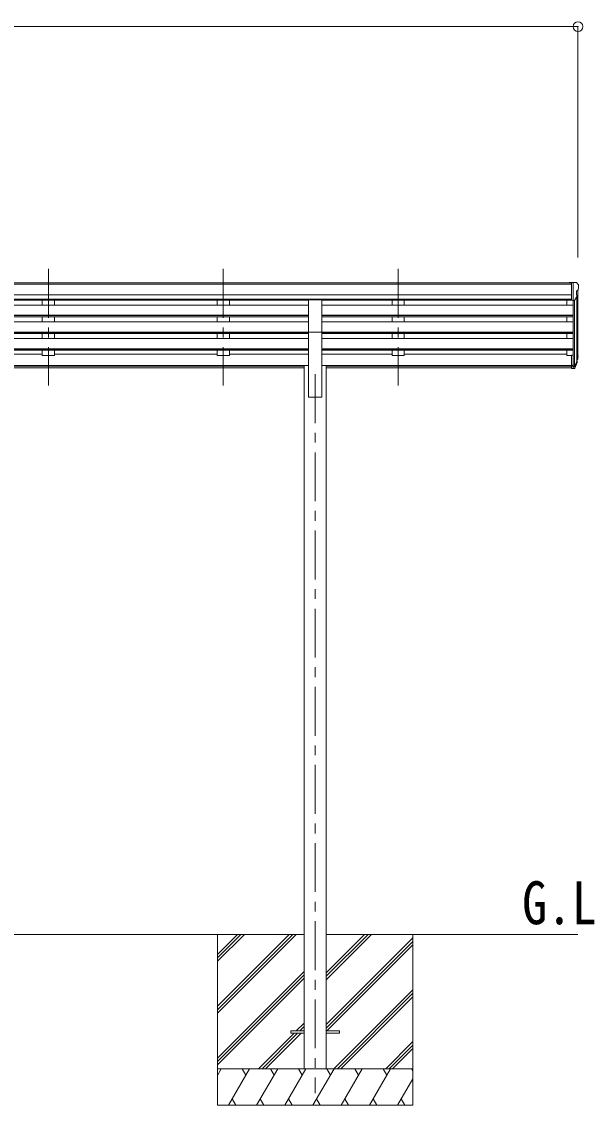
# Model space of a CAD drawing. Units: millimetres at full size, sheet at 1:40; details may follow other scales. Extents: x -11243 to 11243, y -7760 to 7760.
# Drawn here: x 4898 to 7242, y -4797 to -360 of the extents above; entities that cross this region are included whole.
import ezdxf
from ezdxf.enums import TextEntityAlignment as Align

# ---------------------------------------------------------------- set-up
doc = ezdxf.new("R2010")
doc.units = ezdxf.units.MM
doc.header["$LTSCALE"] = 40
doc.header["$PDMODE"] = 32
doc.header["$PDSIZE"] = 40
doc.linetypes.add('CHAIN1', pattern=[8, 5, -1, 1, -1])
for name, color, linetype, lineweight in [('0-0_0', 7, 'Continuous', 9), ('0-1_本体', 5, 'CHAIN1', 9), ('0-3_ELV2', 4, 'Continuous', 9), ('0-6_OTH_LINE', 6, 'Continuous', 9)]:
    doc.layers.add(name, color=color, linetype=linetype, lineweight=lineweight)
doc.layers.add('0-7_SHAPE', color=7, linetype='Continuous')
doc.styles.add('ＭＳ ゴシック', font='')
doc.styles.get('ＭＳ ゴシック').set_extended_font_data('MS Gothic')

msp = doc.modelspace()

# ---------------------------------------------------------------- linework, layer by layer
at = {"layer": '0-0_0'}
for p, q in [((3244.57, -4096.94), (6054.17, -4096.94)), ((5699.37, -4096.94), (5699.37, -4796.94)), ((5699.37, -4391.12), (5993.55, -4096.94)), ((5699.37, -4405.26), (6007.69, -4096.94)), ((5699.37, -4419.4), (6021.83, -4096.94)), ((5699.37, -4207.27), (5809.7, -4096.94)), ((5699.37, -4193.13), (5795.56, -4096.94)), ((5699.37, -4178.99), (5781.41, -4096.94)), ((6144.57, -4096.94), (7175.37, -4096.94)), ((6144.57, -4282.57), (6330.2, -4096.94)), ((6144.57, -4268.43), (6316.06, -4096.94)), ((6144.57, -4254.29), (6301.91, -4096.94)), ((6144.57, -4466.42), (6499.37, -4111.62)), ((6144.57, -4480.56), (6499.37, -4125.76)), ((6499.37, -4096.94), (6499.37, -4796.94)), ((6146.83, -4492.44), (6499.37, -4139.9)), ((5699.37, -4603.25), (6054.17, -4248.45)), ((5699.37, -4617.39), (6054.17, -4262.59)), ((5699.37, -4631.53), (6054.17, -4276.74)), ((6176.18, -4646.94), (6499.37, -4323.75)), ((6190.32, -4646.94), (6499.37, -4337.89)), ((6204.46, -4646.94), (6499.37, -4352.04)), ((6022.31, -4492.44), (6054.17, -4460.58)), ((6036.45, -4492.44), (6054.17, -4474.73)), ((5867.81, -4646.94), (6013.31, -4501.44)), ((5881.95, -4646.94), (6027.45, -4501.44)), ((5896.09, -4646.94), (6041.59, -4501.44)), ((6050.59, -4492.44), (6054.17, -4488.87)), ((6388.31, -4646.94), (6499.37, -4535.88)), ((6402.45, -4646.94), (6499.37, -4550.03)), ((6416.59, -4646.94), (6499.37, -4564.17)), ((6499.37, -4646.94), (5699.37, -4646.94)), ((5699.37, -4674.44), (5715.25, -4646.94)), ((5744.11, -4796.94), (5830.72, -4646.94)), ((5815.72, -4672.92), (5800.72, -4646.94)), ((5859.58, -4796.94), (5946.19, -4646.94)), ((5931.19, -4672.92), (5916.18, -4646.94)), ((5975.05, -4796.94), (6061.66, -4646.94)), ((6046.66, -4672.92), (6031.65, -4646.94)), ((6090.52, -4796.94), (6177.13, -4646.94)), ((6162.13, -4672.92), (6147.13, -4646.94)), ((6205.99, -4796.94), (6292.6, -4646.94)), ((6277.6, -4672.92), (6262.6, -4646.94)), ((6321.46, -4796.94), (6408.07, -4646.94)), ((6378.07, -4646.94), (6393.07, -4672.92)), ((6493.54, -4646.94), (6499.37, -4657.04)), ((6436.93, -4796.94), (6499.37, -4688.8)), ((5759.11, -4770.96), (5774.11, -4796.94)), ((5874.58, -4770.96), (5889.58, -4796.94)), ((5990.05, -4770.96), (6005.05, -4796.94)), ((6105.52, -4770.96), (6120.52, -4796.94)), ((6220.99, -4770.96), (6235.99, -4796.94)), ((6336.46, -4770.96), (6351.46, -4796.94)), ((6451.93, -4770.96), (6466.93, -4796.94)), ((5699.37, -4796.94), (6499.37, -4796.94))]:
    msp.add_line(p, q, dxfattribs=at)
at = {"layer": '0-1_本体'}
for p, q in [((5007.37, -1372.54), (5007.37, -1850.06)), ((5007.37, -1372.54), (5007.37, -1850.06)), ((5723.37, -1372.54), (5723.37, -1850.06)), ((5723.37, -1372.54), (5723.37, -1850.06)), ((6439.37, -1372.54), (6439.37, -1850.06)), ((6439.37, -1372.54), (6439.37, -1850.06)), ((6099.37, -1803.37), (6099.37, -4746.94))]:
    msp.add_line(p, q, dxfattribs=at)
at = {"layer": '0-3_ELV2'}
for p, q in [((7148.87, -1429.89), (2149.87, -1429.89)), ((7148.87, -1435.1), (2149.87, -1435.1)), ((7148.87, -1428.28), (7138.87, -1428.37)), ((7138.87, -1429.89), (7138.87, -1428.37)), ((7148.87, -1500.27), (7148.87, -1428.28)), ((7167.37, -1428.28), (7148.87, -1428.28)), ((7155.37, -1501.27), (7155.37, -1428.28)), ((7167.37, -1428.28), (7169.7, -1428.43)), ((7169.37, -1462.8), (7169.37, -1479.07)), ((7174.83, -1459.47), (7169.52, -1462.54)), ((7170.46, -1428.85), (7174.52, -1434.66)), ((7175.37, -1458.86), (7175.37, -1725.3)), ((7177.37, -1437.65), (7177.37, -1438.28)), ((7148.87, -1478.64), (2149.87, -1478.64)), ((7148.87, -1496.49), (2149.87, -1496.49)), ((6071.87, -1499.73), (3226.87, -1499.73)), ((4982.37, -1499.73), (4982.37, -1520.19)), ((5032.37, -1499.73), (5032.37, -1520.19)), ((5698.37, -1499.73), (5698.37, -1520.19)), ((5748.37, -1499.73), (5748.37, -1520.19)), ((6071.87, -1630.71), (6071.87, -1498.91)), ((6071.87, -1498.91), (6126.87, -1498.91)), ((6126.87, -1630.71), (6126.87, -1498.91)), ((7148.87, -1499.83), (6126.87, -1499.83)), ((6414.37, -1499.73), (6414.37, -1520.19)), ((6464.37, -1499.73), (6464.37, -1520.19)), ((7130.37, -1499.73), (7130.37, -1520.19)), ((7148.87, -1500.27), (7155.37, -1500.27)), ((7155.37, -1501.27), (7160.58, -1500.95)), ((7155.37, -1501.27), (7155.37, -1725.66)), ((7161.37, -1500.79), (7161.38, -1770.44)), ((7162.99, -1499.46), (7171.99, -1483.86)), ((7170.4, -1486.63), (7170.4, -1752.01)), ((6071.87, -1520.19), (3226.87, -1520.19)), ((6126.87, -1520.19), (7155.37, -1520.19)), ((6071.87, -1562.07), (3226.87, -1562.07)), ((6071.87, -1563.56), (3226.87, -1563.56)), ((6071.87, -1567.88), (3226.87, -1567.88)), ((6071.87, -1588.68), (3226.87, -1588.68)), ((4982.37, -1567.88), (4982.37, -1588.68)), ((5032.37, -1567.88), (5032.37, -1588.68)), ((5698.37, -1567.88), (5698.37, -1588.68)), ((5748.37, -1567.88), (5748.37, -1588.68)), ((6126.87, -1562.07), (7155.37, -1562.07)), ((6126.87, -1563.56), (7155.37, -1563.56)), ((6126.87, -1567.88), (7155.37, -1567.88)), ((6126.87, -1588.68), (7155.37, -1588.68)), ((6414.37, -1567.88), (6414.37, -1588.68)), ((6464.37, -1567.88), (6464.37, -1588.68)), ((7130.37, -1567.88), (7130.37, -1588.68)), ((6071.87, -1630.56), (3226.87, -1630.56)), ((6071.87, -1632.05), (3226.87, -1632.05)), ((6071.87, -1636.37), (3226.87, -1636.37)), ((4982.37, -1636.37), (4982.37, -1657.17)), ((5032.37, -1636.37), (5032.37, -1657.17)), ((5698.37, -1636.37), (5698.37, -1657.17)), ((5748.37, -1636.37), (5748.37, -1657.17)), ((6071.87, -1630.71), (6071.87, -1896.94)), ((6071.87, -1630.71), (6126.87, -1630.71)), ((6126.87, -1630.56), (7155.37, -1630.56)), ((6126.87, -1630.71), (6126.87, -1896.94)), ((6126.87, -1632.05), (7155.37, -1632.05)), ((6126.87, -1636.37), (7155.37, -1636.37)), ((6414.37, -1636.37), (6414.37, -1657.17)), ((6464.37, -1636.37), (6464.37, -1657.17)), ((7130.37, -1657.17), (7130.37, -1636.37)), ((6071.87, -1657.17), (3226.87, -1657.17)), ((6126.87, -1657.17), (7155.37, -1657.17)), ((6071.87, -1699.05), (3226.87, -1699.05)), ((6071.87, -1700.55), (3226.87, -1700.55)), ((6071.87, -1704.86), (3226.87, -1704.86)), ((4982.37, -1721.35), (4316.37, -1721.35)), ((4982.37, -1704.86), (4982.37, -1726.3)), ((5032.37, -1726.3), (4982.37, -1726.3)), ((5032.37, -1704.86), (5032.37, -1726.3)), ((5698.37, -1721.35), (5032.37, -1721.35)), ((5698.37, -1704.86), (5698.37, -1726.3)), ((5748.37, -1726.3), (5698.37, -1726.3)), ((5748.37, -1704.86), (5748.37, -1726.3)), ((6071.87, -1721.35), (5748.37, -1721.35)), ((6126.87, -1699.05), (7155.37, -1699.05)), ((6126.87, -1700.55), (7155.37, -1700.55)), ((6126.87, -1704.86), (7155.37, -1704.86)), ((6126.87, -1721.35), (6414.37, -1721.35)), ((6414.37, -1704.86), (6414.37, -1726.3)), ((6464.37, -1726.3), (6414.37, -1726.3)), ((6464.37, -1704.86), (6464.37, -1726.3)), ((7130.37, -1721.35), (6464.37, -1721.35)), ((7130.37, -1704.86), (7130.37, -1726.3)), ((7130.37, -1726.3), (7148.87, -1726.3)), ((7148.87, -1725.66), (7148.87, -1779.7)), ((7148.87, -1725.66), (7155.37, -1725.66)), ((7155.37, -1725.66), (7155.37, -1780.44)), ((6054.17, -1768.37), (3244.57, -1768.37)), ((6054.17, -1769.77), (3244.57, -1769.77)), ((6054.17, -1767.94), (6054.17, -4646.94)), ((6054.17, -1767.94), (6071.87, -1767.94)), ((6144.57, -1767.94), (6126.87, -1767.94)), ((6144.57, -1767.94), (6144.57, -4646.94)), ((6144.57, -1768.37), (7148.87, -1768.37)), ((6144.57, -1769.77), (7148.87, -1769.77)), ((7148.87, -1765.8), (7155.37, -1765.8)), ((7148.87, -1770.68), (7155.37, -1770.68)), ((7155.37, -1770.7), (7160.5, -1770.7)), ((7155.37, -1772.5), (7160.21, -1772.5)), ((7161.8, -1770.02), (7169.56, -1754.61)), ((7171, -1754.97), (7162.81, -1771.15)), ((7171.62, -1755.53), (7162.81, -1779.08)), ((7173.67, -1738.48), (7170.4, -1745.54)), ((7174.27, -1739.85), (7170.4, -1747.8)), ((7171.96, -1751.13), (7171.62, -1755.53)), ((6054.17, -1777.45), (3244.57, -1777.45)), ((7148.87, -1777.45), (6144.57, -1777.45)), ((7148.87, -1779.7), (7155.37, -1779.7)), ((7155.37, -1780.44), (7160.21, -1780.44)), ((6071.87, -1896.94), (6126.87, -1896.94)), ((5999.37, -4492.44), (5999.37, -4501.44)), ((5999.37, -4492.44), (6054.17, -4492.44)), ((5999.37, -4501.44), (6054.17, -4501.44)), ((6144.57, -4492.44), (6199.37, -4492.44)), ((6144.57, -4501.44), (6199.37, -4501.44)), ((6199.37, -4492.44), (6199.37, -4501.44))]:
    msp.add_line(p, q, dxfattribs=at)
for centre, radius, start, end in [((7169.67, -1462.8), 0.3, 120, 180), ((7169.64, -1429.42), 1, 35, 86.5), ((7174.37, -1437.65), 3, 0, 87), ((7170.46, -1455.1), 6.18, 315.00103, 354.2965), ((6975.37, -1438.28), 202, 355.05096, 0), ((7160.39, -1497.96), 3, 273.5, 330), ((7169.67, -1479.07), 0.3, 180, 265.2833), ((7169.4, -1482.36), 3, 330, 85.2833), ((7144.78, -1728.98), 30.41, 341.80266, 352.8448), ((7146.19, -1730.74), 29.53, 342.01856, 353.49194)]:
    msp.add_arc(centre, radius, start, end, dxfattribs=at)
for centre, major_axis, ratio, start_param, end_param in [((7087.51, -1724.49), (-87.93, 4.42), 0.541684, 3.060334, 3.2172517), ((7086.72, -1731.17), (89.06, 1.43), 0.57596, 6.1985533, 6.3701348), ((7160.21, -1769.79), (3, 0), 0.90356, 4.712389, 5.7595865), ((7160.5, -1769.34), (1.5, 0), 0.90356, 4.712389, 5.7595865), ((7085.45, -1731.07), (88.05, 0), 0.90356, 5.9828017, 6.0168888), ((7170.66, -1751.13), (-1.3, 0), 0.90356, 2.9359903, 4.9130961), ((7084.74, -1734.94), (89.07, 0), 0.90356, 6.0316505, 6.077583), ((7160.21, -1777.73), (-3, 0), 0.90356, 1.5707963, 2.6179939)]:
    msp.add_ellipse(centre, major_axis=major_axis, ratio=ratio, start_param=start_param, end_param=end_param, dxfattribs=at)
at = {"layer": '0-6_OTH_LINE'}
for p, q in [((2123.37, -379.89), (7175.37, -379.89)), ((7175.37, -379.89), (7175.37, -1325.3))]:
    msp.add_line(p, q, dxfattribs=at)
msp.add_point((7175.37, -379.89), dxfattribs=at)

# ---------------------------------------------------------------- texts
at = {"layer": '0-7_SHAPE', "style": 'ＭＳ ゴシック', "width": 0.85}
msp.add_text('G.L', height=176, dxfattribs=at).set_placement((6946.84, -4108.24), align=Align.BOTTOM_LEFT)

doc.saveas('drawing.dxf')
